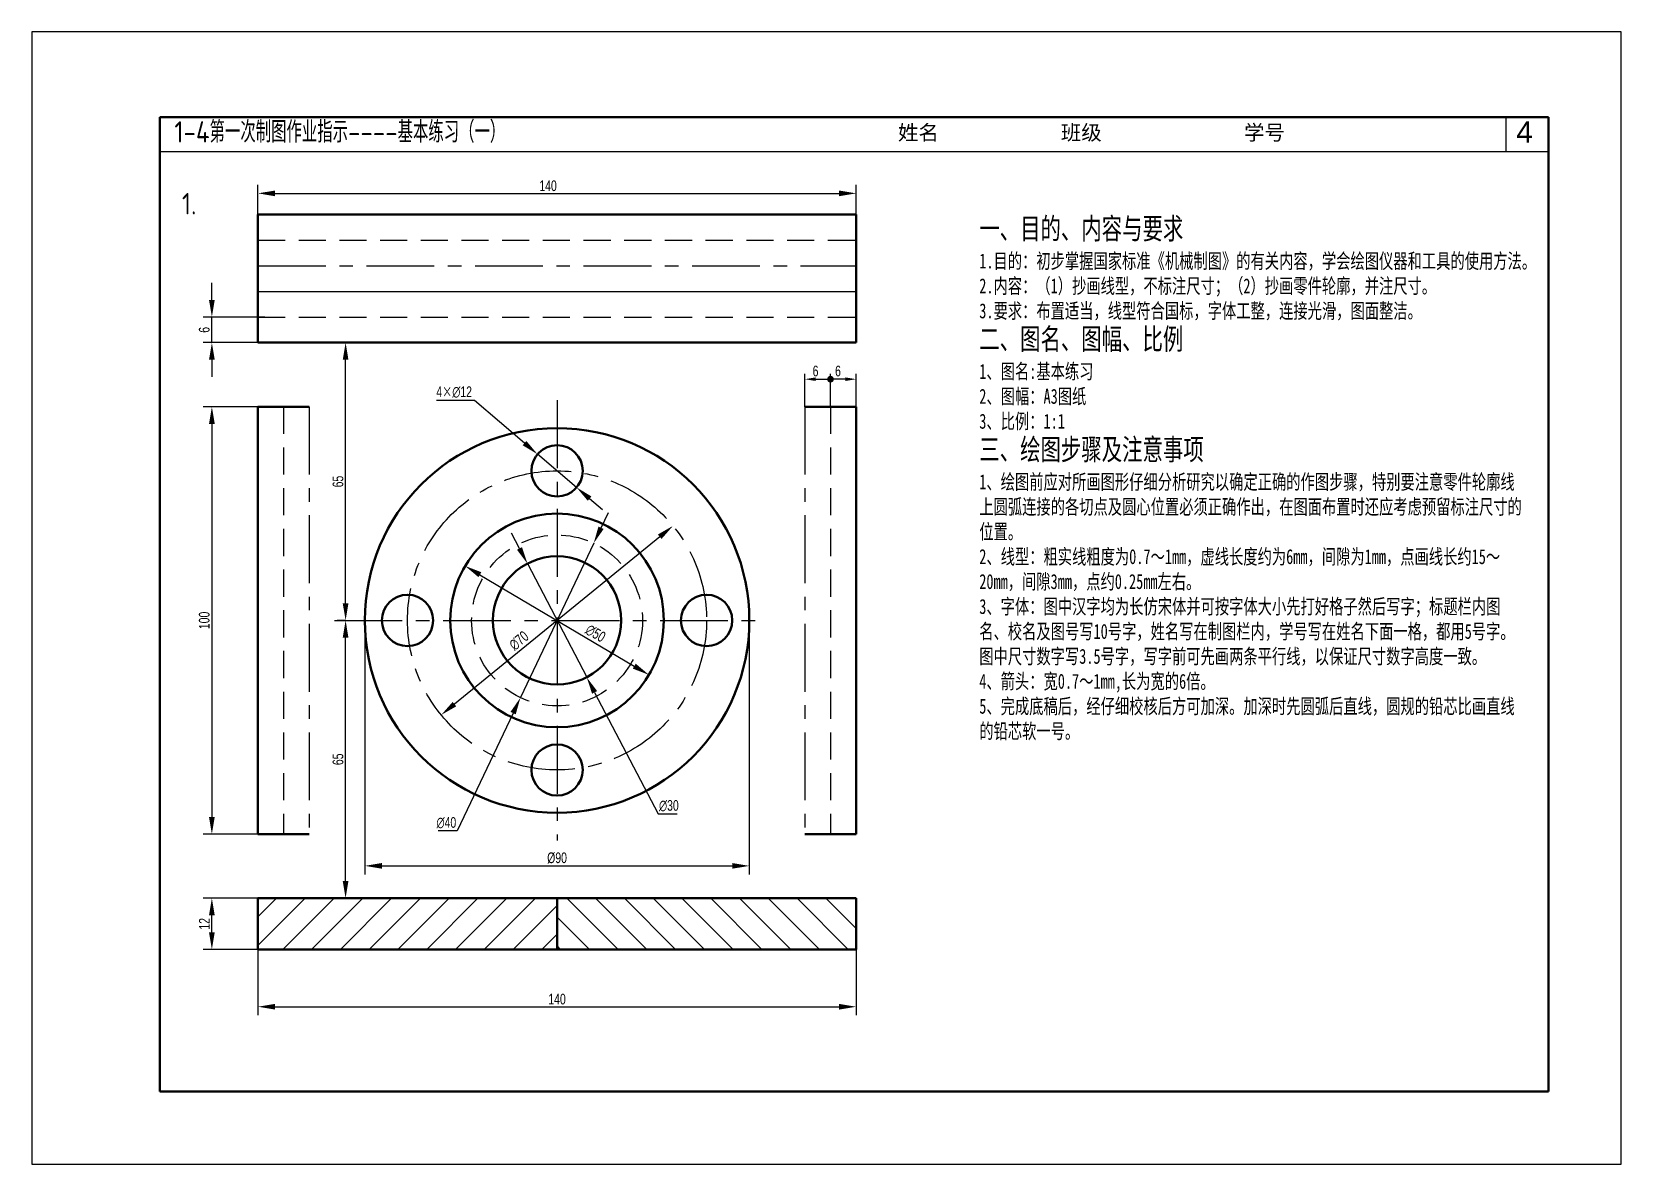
# Model space of a CAD drawing. Header units: millimetres. Extents: x 1205 to 2401, y 439 to 1028.
# Drawn here: x 1205.3 to 1577.3, y 439.2 to 704.2 of the extents above; entities that cross this region are included whole.
import ezdxf

# ---------------------------------------------------------------- set-up
doc = ezdxf.new("R2010")
doc.units = ezdxf.units.MM
doc.linetypes.add('CENTER', pattern=[50.8, 31.75, -6.35, 6.35, -6.35])
doc.linetypes.add('HIDDEN', pattern=[9.525, 6.35, -3.175])
for name, color, linetype in [('中心线', 250, 'CENTER'), ('尺寸标注', 250, 'Continuous'), ('文字', 7, 'Continuous'), ('细实线', 7, 'Continuous'), ('虚线', 250, 'HIDDEN')]:
    doc.layers.add(name, color=color, linetype=linetype)
doc.layers.add('粗实线', color=7, linetype='Continuous', lineweight=50)
doc.styles.get("Standard").update_dxf_attribs({"font": 'gbenor.shx', "bigfont": 'gbcbig.shx'})
doc.styles.add('尺寸标注', font='ARIAL.TTF', dxfattribs={"width": 0.7})
doc.styles.add('样式 1', font='ARIAL.TTF', dxfattribs={"height": 5})
doc.styles.add('样式 5', font='SIMFANG.TTF', dxfattribs={"width": 0.7, "height": 3.5})
doc.styles.add('汉字', font='gbenor.shx', dxfattribs={"height": 5, "bigfont": 'gbcbig.shx'})
doc.dimstyles.new('ISO-25$0', dxfattribs={"dimtxt": 2.5, "dimasz": 4, "dimexe": 2, "dimexo": 0, "dimgap": 0.5, "dimtad": 1, "dimdec": 1, "dimrnd": 1, "dimdsep": 46, "dimtxsty": '尺寸标注', "dimcen": 0, "dimclrd": 256, "dimclre": 256, "dimclrt": 256, "dimadec": 0, "dimazin": 0, "dimtfac": 1, "dimtdec": 1, "dimtmove": 0, "dimatfit": 3, "dimfxl": 0, "dimlwd": -1, "dimlwe": -1, "dimarcsym": 0})
doc.dimstyles.new('ISO-25$3', dxfattribs={"dimtxt": 2.5, "dimasz": 2.5, "dimexe": 1.25, "dimexo": 0, "dimtad": 1, "dimtoh": 1, "dimdec": 0, "dimdsep": 46, "dimtxsty": '尺寸标注', "dimcen": 2.5, "dimclrd": 256, "dimclre": 256, "dimclrt": 256, "dimadec": 0, "dimazin": 0, "dimtfac": 1, "dimtdec": 0, "dimtmove": 0, "dimatfit": 0, "dimfxl": 0, "dimlwd": -1, "dimlwe": -1, "dimarcsym": 0})
doc.dimstyles.new('小尺寸', dxfattribs={"dimtxt": 2.5, "dimasz": 2.5, "dimexe": 1.25, "dimexo": 0, "dimtad": 1, "dimdec": 0, "dimdsep": 46, "dimtxsty": '尺寸标注', "dimblk2": 'DOTSMALL', "dimsah": 1, "dimcen": 2.5, "dimclrd": 256, "dimclre": 256, "dimclrt": 256, "dimadec": 0, "dimazin": 0, "dimtfac": 1, "dimtdec": 0, "dimtmove": 0, "dimatfit": 3, "dimfxl": 0, "dimlwd": -1, "dimlwe": -1, "dimarcsym": 0})

# ---------------------------------------------------------------- blocks, each defined once
blk = doc.blocks.new('*D120')
at = {"layer": 'Defpoints', "color": 0, "transparency": 16777216}
for p in [(1306.7, 579.22), (1349.72, 553.74)]:
    blk.add_point(p, dxfattribs=at)
at = {"layer": '尺寸标注', "transparency": 16777216}
blk.add_line((1310.14, 577.18), (1346.28, 555.77), dxfattribs=at)
for points in [[(1310.48, 577.76), (1309.81, 576.61), (1306.7, 579.22)], [(1346.62, 556.35), (1345.94, 555.2), (1349.72, 553.74)]]:
    blk.add_solid(points, dxfattribs=at)
at = {"layer": '尺寸标注', "transparency": 16777216, "insert": (1337.2, 563.44), "char_height": 2.5, "attachment_point": 5, "rotation": 329.3552, "style": '尺寸标注'}
blk.add_mtext('∅50', dxfattribs=at)
blk = doc.blocks.new('*D121')
at = {"layer": 'Defpoints', "color": 0, "transparency": 16777216}
for p in [(1355.34, 588.6), (1301.09, 544.36)]:
    blk.add_point(p, dxfattribs=at)
at = {"layer": '尺寸标注', "transparency": 16777216}
blk.add_line((1352.24, 586.07), (1304.19, 546.89), dxfattribs=at)
for points in [[(1351.81, 586.59), (1352.66, 585.55), (1355.34, 588.6)], [(1303.77, 547.4), (1304.61, 546.37), (1301.09, 544.36)]]:
    blk.add_solid(points, dxfattribs=at)
at = {"layer": '尺寸标注', "transparency": 16777216, "insert": (1319.29, 561.74), "char_height": 2.5, "attachment_point": 5, "rotation": 39.1999, "style": '尺寸标注'}
blk.add_mtext('∅70', dxfattribs=at)
blk = doc.blocks.new('*D122')
at = {"layer": 'Defpoints', "color": 0, "transparency": 16777216}
for p in [(1283.21, 566.48), (1373.21, 566.48), (1373.21, 509.04)]:
    blk.add_point(p, dxfattribs=at)
at = {"layer": '尺寸标注', "transparency": 16777216}
for p, q in [((1283.21, 566.48), (1283.21, 507.04)), ((1373.21, 566.48), (1373.21, 507.04)), ((1287.21, 509.04), (1369.21, 509.04))]:
    blk.add_line(p, q, dxfattribs=at)
for points in [[(1287.21, 509.71), (1287.21, 508.38), (1283.21, 509.04)], [(1369.21, 509.71), (1369.21, 508.38), (1373.21, 509.04)]]:
    blk.add_solid(points, dxfattribs=at)
at = {"layer": '尺寸标注', "transparency": 16777216, "insert": (1328.21, 510.89), "char_height": 2.5, "attachment_point": 5, "style": '尺寸标注'}
blk.add_mtext('%%C90', dxfattribs=at)
blk = doc.blocks.new('*D123')
at = {"layer": 'Defpoints', "color": 0, "transparency": 16777216}
for p in [(1323.64, 605.37), (1332.78, 597.59)]:
    blk.add_point(p, dxfattribs=at)
at = {"layer": '尺寸标注', "transparency": 16777216}
for p, q in [((1308.9, 617.94), (1299.96, 617.94)), ((1320.6, 607.96), (1308.9, 617.94)), ((1332.78, 597.59), (1323.64, 605.37)), ((1335.82, 594.99), (1338.87, 592.4))]:
    blk.add_line(p, q, dxfattribs=at)
for points in [[(1321.03, 608.47), (1320.17, 607.46), (1323.64, 605.37)], [(1336.26, 595.5), (1335.39, 594.49), (1332.78, 597.59)]]:
    blk.add_solid(points, dxfattribs=at)
at = {"layer": '尺寸标注', "transparency": 16777216, "insert": (1304.12, 619.91), "char_height": 2.5, "attachment_point": 5, "style": '尺寸标注'}
blk.add_mtext('4{\\fSimSun|b0|i0|c134|p54;×}∅12', dxfattribs=at)
blk = doc.blocks.new('_DotSmall')
at = {"color": 0, "linetype": 'ByBlock', "const_width": 0.5}
blk.add_lwpolyline([(-0.0625, 0, 1), (0.0625, 0, 1)], format="xyb", close=True, dxfattribs=at)
blk = doc.blocks.new('*D124')
at = {"layer": 'Defpoints', "color": 0, "transparency": 16777216}
for p in [(1392.21, 622.93), (1386.21, 616.48), (1392.21, 616.48)]:
    blk.add_point(p, dxfattribs=at)
at = {"layer": '尺寸标注', "transparency": 16777216}
for p, q in [((1386.21, 616.48), (1386.21, 624.18)), ((1388.71, 622.93), (1392.21, 622.93)), ((1392.21, 616.48), (1392.21, 624.18))]:
    blk.add_line(p, q, dxfattribs=at)
blk.add_solid([(1388.71, 623.35), (1388.71, 622.52), (1386.21, 622.93)], dxfattribs=at)
at = {"layer": '尺寸标注', "transparency": 16777216, "xscale": 2.5, "yscale": 2.5, "zscale": 2.5}
blk.add_blockref('_DotSmall', (1392.21, 622.93), dxfattribs=at)
at = {"layer": '尺寸标注', "transparency": 16777216, "insert": (1388.71, 624.83), "char_height": 2.5, "attachment_point": 5, "style": '尺寸标注'}
blk.add_mtext('6', dxfattribs=at)
blk = doc.blocks.new('*D125')
at = {"layer": 'Defpoints', "color": 0, "transparency": 16777216}
for p in [(1398.21, 666.42), (1258.21, 661.48), (1398.21, 661.48)]:
    blk.add_point(p, dxfattribs=at)
at = {"layer": '尺寸标注', "transparency": 16777216}
for p, q in [((1258.21, 661.48), (1258.21, 668.42)), ((1262.21, 666.42), (1394.21, 666.42)), ((1398.21, 661.48), (1398.21, 668.42))]:
    blk.add_line(p, q, dxfattribs=at)
for points in [[(1262.21, 667.08), (1262.21, 665.75), (1258.21, 666.42)], [(1394.21, 667.08), (1394.21, 665.75), (1398.21, 666.42)]]:
    blk.add_solid(points, dxfattribs=at)
at = {"layer": '尺寸标注', "transparency": 16777216, "insert": (1326.11, 668.19), "char_height": 2.5, "attachment_point": 5, "style": '尺寸标注'}
blk.add_mtext('140', dxfattribs=at)
blk = doc.blocks.new('*D126')
at = {"layer": 'Defpoints', "color": 0, "transparency": 16777216}
for p in [(1278.72, 631.48), (1279.63, 631.48), (1278.72, 566.48)]:
    blk.add_point(p, dxfattribs=at)
at = {"layer": '尺寸标注', "transparency": 16777216}
for p, q in [((1279.63, 631.48), (1276.72, 631.48)), ((1278.72, 570.48), (1278.72, 627.48)), ((1278.72, 566.48), (1276.72, 566.48))]:
    blk.add_line(p, q, dxfattribs=at)
for points in [[(1278.05, 627.48), (1279.38, 627.48), (1278.72, 631.48)], [(1278.05, 570.48), (1279.38, 570.48), (1278.72, 566.48)]]:
    blk.add_solid(points, dxfattribs=at)
at = {"layer": '尺寸标注', "transparency": 16777216, "insert": (1276.94, 598.98), "char_height": 2.5, "attachment_point": 5, "rotation": 90, "style": '尺寸标注'}
blk.add_mtext('65', dxfattribs=at)
blk = doc.blocks.new('*D127')
at = {"layer": 'Defpoints', "color": 0, "transparency": 16777216}
for p in [(1278.72, 566.48), (1278.72, 566.48), (1280.15, 501.48)]:
    blk.add_point(p, dxfattribs=at)
at = {"layer": '尺寸标注', "transparency": 16777216}
for p, q in [((1278.72, 566.48), (1276.72, 566.48)), ((1278.72, 505.48), (1278.72, 562.48)), ((1280.15, 501.48), (1276.72, 501.48))]:
    blk.add_line(p, q, dxfattribs=at)
for points in [[(1278.05, 562.48), (1279.38, 562.48), (1278.72, 566.48)], [(1278.05, 505.48), (1279.38, 505.48), (1278.72, 501.48)]]:
    blk.add_solid(points, dxfattribs=at)
at = {"layer": '尺寸标注', "transparency": 16777216, "insert": (1276.94, 533.98), "char_height": 2.5, "attachment_point": 5, "rotation": 90, "style": '尺寸标注'}
blk.add_mtext('65', dxfattribs=at)
blk = doc.blocks.new('*D128')
at = {"layer": 'Defpoints', "color": 0, "transparency": 16777216}
for p in [(1258.21, 489.48), (1398.21, 489.48), (1398.21, 476.08)]:
    blk.add_point(p, dxfattribs=at)
at = {"layer": '尺寸标注', "transparency": 16777216}
for p, q in [((1258.21, 489.48), (1258.21, 474.08)), ((1398.21, 489.48), (1398.21, 474.08)), ((1262.21, 476.08), (1394.21, 476.08))]:
    blk.add_line(p, q, dxfattribs=at)
for points in [[(1262.21, 476.74), (1262.21, 475.41), (1258.21, 476.08)], [(1394.21, 476.74), (1394.21, 475.41), (1398.21, 476.08)]]:
    blk.add_solid(points, dxfattribs=at)
at = {"layer": '尺寸标注', "transparency": 16777216, "insert": (1328.21, 477.85), "char_height": 2.5, "attachment_point": 5, "style": '尺寸标注'}
blk.add_mtext('140', dxfattribs=at)
blk = doc.blocks.new('*D129')
at = {"layer": 'Defpoints', "color": 0, "transparency": 16777216}
for p in [(1247.42, 501.48), (1258.21, 501.48), (1258.21, 489.48)]:
    blk.add_point(p, dxfattribs=at)
at = {"layer": '尺寸标注', "transparency": 16777216}
for p, q in [((1258.21, 501.48), (1245.42, 501.48)), ((1247.42, 493.48), (1247.42, 497.48)), ((1258.21, 489.48), (1245.42, 489.48))]:
    blk.add_line(p, q, dxfattribs=at)
for points in [[(1246.75, 497.48), (1248.09, 497.48), (1247.42, 501.48)], [(1246.75, 493.48), (1248.09, 493.48), (1247.42, 489.48)]]:
    blk.add_solid(points, dxfattribs=at)
at = {"layer": '尺寸标注', "transparency": 16777216, "insert": (1245.66, 495.48), "char_height": 2.5, "attachment_point": 5, "rotation": 90, "style": '尺寸标注'}
blk.add_mtext('12', dxfattribs=at)
blk = doc.blocks.new('*D130')
at = {"layer": 'Defpoints', "color": 0, "transparency": 16777216}
for p in [(1247.42, 637.48), (1259.82, 637.48), (1258.21, 631.48)]:
    blk.add_point(p, dxfattribs=at)
at = {"layer": '尺寸标注', "transparency": 16777216}
for p, q in [((1247.42, 641.48), (1247.42, 645.48)), ((1259.82, 637.48), (1245.42, 637.48)), ((1247.42, 631.48), (1247.42, 637.48)), ((1258.21, 631.48), (1245.42, 631.48)), ((1247.42, 627.48), (1247.42, 623.48))]:
    blk.add_line(p, q, dxfattribs=at)
for points in [[(1246.75, 641.48), (1248.09, 641.48), (1247.42, 637.48)], [(1246.75, 627.48), (1248.09, 627.48), (1247.42, 631.48)]]:
    blk.add_solid(points, dxfattribs=at)
at = {"layer": '尺寸标注', "transparency": 16777216, "insert": (1245.64, 634.48), "char_height": 2.5, "attachment_point": 5, "rotation": 90, "style": '尺寸标注'}
blk.add_mtext('6', dxfattribs=at)
blk = doc.blocks.new('*D131')
at = {"layer": 'Defpoints', "color": 0, "transparency": 16777216}
for p in [(1258.21, 616.48), (1247.42, 516.48), (1258.21, 516.48)]:
    blk.add_point(p, dxfattribs=at)
at = {"layer": '尺寸标注', "transparency": 16777216}
for p, q in [((1258.21, 616.48), (1245.42, 616.48)), ((1247.42, 612.48), (1247.42, 520.48)), ((1258.21, 516.48), (1245.42, 516.48))]:
    blk.add_line(p, q, dxfattribs=at)
for points in [[(1246.75, 612.48), (1248.09, 612.48), (1247.42, 616.48)], [(1246.75, 520.48), (1248.09, 520.48), (1247.42, 516.48)]]:
    blk.add_solid(points, dxfattribs=at)
at = {"layer": '尺寸标注', "transparency": 16777216, "insert": (1245.64, 566.48), "char_height": 2.5, "attachment_point": 5, "rotation": 90, "style": '尺寸标注'}
blk.add_mtext('100', dxfattribs=at)
blk = doc.blocks.new('*D163')
at = {"layer": 'Defpoints', "color": 0, "transparency": 16777216}
for p in [(1392.21, 622.93), (1392.21, 622.93), (1398.21, 616.48)]:
    blk.add_point(p, dxfattribs=at)
at = {"layer": '尺寸标注', "transparency": 16777216}
for p, q in [((1392.21, 622.93), (1392.21, 624.18)), ((1395.71, 622.93), (1392.21, 622.93)), ((1398.21, 616.48), (1398.21, 624.18))]:
    blk.add_line(p, q, dxfattribs=at)
blk.add_solid([(1395.71, 623.35), (1395.71, 622.52), (1398.21, 622.93)], dxfattribs=at)
at = {"layer": '尺寸标注', "transparency": 16777216, "xscale": 2.5, "yscale": 2.5, "zscale": 2.5, "rotation": 180}
blk.add_blockref('_DotSmall', (1392.21, 622.93), dxfattribs=at)
at = {"layer": '尺寸标注', "transparency": 16777216, "insert": (1393.96, 624.83), "char_height": 2.5, "attachment_point": 5, "style": '尺寸标注'}
blk.add_mtext('6', dxfattribs=at)
blk = doc.blocks.new('*D222')
at = {"layer": 'Defpoints', "color": 0, "transparency": 16777216}
for p in [(1321.27, 579.78), (1335.15, 553.18)]:
    blk.add_point(p, dxfattribs=at)
at = {"layer": '尺寸标注', "transparency": 16777216}
for p, q in [((1319.42, 583.32), (1317.57, 586.87)), ((1321.27, 579.78), (1335.15, 553.18)), ((1337, 549.63), (1351.84, 521.21)), ((1351.84, 521.21), (1356.29, 521.21))]:
    blk.add_line(p, q, dxfattribs=at)
for points in [[(1320.01, 583.63), (1318.83, 583.01), (1321.27, 579.78)], [(1337.59, 549.94), (1336.41, 549.33), (1335.15, 553.18)]]:
    blk.add_solid(points, dxfattribs=at)
at = {"layer": '尺寸标注', "transparency": 16777216, "insert": (1354.38, 523.11), "char_height": 2.5, "attachment_point": 5, "style": '尺寸标注'}
blk.add_mtext('∅30', dxfattribs=at)
blk = doc.blocks.new('*D223')
at = {"layer": 'Defpoints', "color": 0, "transparency": 16777216}
for p in [(1336.79, 584.55), (1319.64, 548.41)]:
    blk.add_point(p, dxfattribs=at)
at = {"layer": '尺寸标注', "transparency": 16777216}
for p, q in [((1338.5, 588.16), (1340.22, 591.77)), ((1336.79, 584.55), (1319.64, 548.41)), ((1317.92, 544.8), (1304.83, 517.21)), ((1304.83, 517.21), (1300.38, 517.21))]:
    blk.add_line(p, q, dxfattribs=at)
for points in [[(1337.9, 588.45), (1339.1, 587.87), (1336.79, 584.55)], [(1317.32, 545.08), (1318.53, 544.51), (1319.64, 548.41)]]:
    blk.add_solid(points, dxfattribs=at)
at = {"layer": '尺寸标注', "transparency": 16777216, "insert": (1302.3, 519.12), "char_height": 2.5, "attachment_point": 5, "style": '尺寸标注'}
blk.add_mtext('∅40', dxfattribs=at)

msp = doc.modelspace()

# ---------------------------------------------------------------- hatches: boundary and pattern name
at = {"layer": '尺寸标注'}
h = msp.add_hatch(color=256, dxfattribs=at)
h.dxf.hatch_style = 1
h.paths.add_polyline_path([(1391.77, 622.93, 1), (1392.65, 622.93, 1)])
h.paths.add_polyline_path([(1392.37, 622.93, -1), (1392.06, 622.93, -1)], flags=16)
at = {"layer": '细实线'}
h = msp.add_hatch(dxfattribs=at)
h.set_pattern_fill('ANSI31', scale=1.5, style=0)
h.paths.add_polyline_path([(1328.21, 489.48), (1328.21, 501.48), (1258.21, 501.48), (1258.21, 489.48)])
h = msp.add_hatch(dxfattribs=at)
h.set_pattern_fill('ANSI31', scale=1.5, angle=90, style=0)
h.paths.add_polyline_path([(1328.21, 501.48), (1328.21, 489.48), (1398.21, 489.48), (1398.21, 501.48)])

# ---------------------------------------------------------------- linework, layer by layer
at = {"layer": '中心线', "color": 7, "ltscale": 0.5}
for p, q in [((1258.21, 649.48), (1398.21, 649.48)), ((1328.21, 617.99), (1328.21, 514.97)), ((1270.21, 616.48), (1270.21, 516.48)), ((1386.21, 616.48), (1386.21, 516.48)), ((1276.12, 566.48), (1374.85, 566.48))]:
    msp.add_line(p, q, dxfattribs=at)
msp.add_circle((1328.21, 566.48), 35, dxfattribs=at)
at = {"layer": '尺寸标注'}
for radius in [0.442, 0.156]:
    msp.add_circle((1392.21, 622.93), radius, dxfattribs=at)
at = {"layer": '粗实线', "color": 7}
for p, q in [((1560.27, 684.23), (1235.27, 684.23)), ((1235.27, 684.23), (1235.27, 456.23)), ((1560.27, 456.23), (1560.27, 684.23)), ((1258.21, 661.48), (1258.21, 631.48)), ((1258.21, 661.48), (1398.21, 661.48)), ((1398.21, 661.48), (1398.21, 631.48)), ((1258.21, 631.48), (1398.21, 631.48)), ((1258.21, 616.48), (1270.21, 616.48)), ((1258.21, 616.48), (1258.21, 516.48)), ((1398.21, 616.48), (1386.21, 616.48)), ((1398.21, 616.48), (1398.21, 516.48)), ((1258.21, 516.48), (1270.21, 516.48)), ((1398.21, 516.48), (1386.21, 516.48)), ((1258.21, 501.48), (1258.21, 489.48)), ((1258.21, 501.48), (1398.21, 501.48)), ((1328.21, 501.48), (1328.21, 489.48)), ((1398.21, 489.48), (1398.21, 501.48)), ((1258.21, 489.48), (1398.21, 489.48)), ((1235.27, 456.23), (1560.27, 456.23))]:
    msp.add_line(p, q, dxfattribs=at)
for centre, radius in [((1328.21, 566.48), 45), ((1328.21, 601.48), 6), ((1328.21, 566.48), 25), ((1328.21, 566.48), 15), ((1293.21, 566.48), 6), ((1363.21, 566.48), 6), ((1328.21, 531.48), 6)]:
    msp.add_circle(centre, radius, dxfattribs=at)
at = {"layer": '细实线', "color": 7}
for p, q in [((1577.27, 704.23), (1205.27, 704.23)), ((1205.27, 704.23), (1205.27, 439.23)), ((1577.27, 439.23), (1577.27, 704.23)), ((1550.27, 684.23), (1550.27, 676.23)), ((1235.27, 676.23), (1560.27, 676.23)), ((1258.21, 643.48), (1398.21, 643.48)), ((1205.27, 439.23), (1577.27, 439.23))]:
    msp.add_line(p, q, dxfattribs=at)
at = {"layer": '虚线', "color": 7}
for p, q in [((1258.21, 655.48), (1398.21, 655.48)), ((1258.21, 637.48), (1398.21, 637.48)), ((1264.21, 616.48), (1264.21, 516.48)), ((1392.21, 616.48), (1392.21, 516.48))]:
    msp.add_line(p, q, dxfattribs=at)
msp.add_circle((1328.21, 566.48), 20, dxfattribs=at)

# ---------------------------------------------------------------- texts
at = {"layer": '尺寸标注', "color": 7, "insert": (1554.64, 680.76), "char_height": 5, "width": 10, "attachment_point": 5, "style": '样式 1'}
msp.add_mtext('4', dxfattribs=at)
at = {"layer": '文字', "color": 7, "insert": (1403.25, 680.45), "char_height": 3.5, "width": 313.5, "attachment_point": 4}
msp.add_mtext('{\\fSimSun|b0|i0|c134|p2;  姓名            班级              学号}', dxfattribs=at)
at = {"layer": '细实线', "color": 7}
for s, insert, char_height, width, attachment_point, style in [('{\\fSimSun|b0|i0|c134|p2;  }1-4第一次制图作业指示----基本练习（一）', (1231.85, 680.76), 5, 313.5, 4, '汉字'), ('{\\H1.429x;一、目的、内容与要求}\\P1.目的：初步掌握国家标准《机械制图》的有关内容，学会绘图仪器和工具的使用方法。\\P2.内容：（1）抄画线型，不标注尺寸；（2）抄画零件轮廓，并注尺寸。\\P3.要求：布置适当，线型符合国标，字体工整，连接光滑，图面整洁。\\P{\\H1.429x;二、图名、图幅、比例}\\P1、图名:基本练习\\P2、图幅：A3图纸\\P3、比例：1:1\\P{\\H1.429x;三、绘图步骤及注意事项}\\P1、绘图前应对所画图形仔细分析研究以确定正确的作图步骤，特别要注意零件轮廓线上圆弧连接的各切点及圆心位置必须正确作出，在图面布置时还应考虑预留标注尺寸的位置。\\P2、线型：粗实线粗度为0.7～1mm，虚线长度约为6mm，间隙为1mm，点画线长约15～20mm，间隙3mm，点约0.25mm左右。\\P3、字体：图中汉字均为长仿宋体并可按字体大小先打好格子然后写字；标题栏内图名、校名及图号写10号字，姓名写在制图栏内，学号写在姓名下面一格，都用5号字。图中尺寸数字写3.5号字，写字前可先画两条平行线，以保证尺寸数字高度一致。\\P4、箭头：宽0.7～1mm,长为宽的6倍。\\P5、完成底稿后，经仔细校核后方可加深。加深时先圆弧后直线，圆规的铅芯比画直线的铅芯软一号。', (1427.03, 660.69), 3.5, 128.054, 1, '样式 5')]:
    msp.add_mtext(s, dxfattribs=dict(at, insert=insert, char_height=char_height, width=width, attachment_point=attachment_point, style=style))
at = {"layer": '细实线', "color": 7, "ltscale": 0.3, "insert": (1242.11, 664), "char_height": 5, "width": 10, "attachment_point": 5}
msp.add_mtext('1.', dxfattribs=at)

# ---------------------------------------------------------------- dimensions: what is measured, and where the dimension line sits
at = {"layer": '尺寸标注', "color": 7}
for base, p1, p2, dimstyle, picture, middle in [((1398.21, 666.42), (1258.21, 661.48), (1398.21, 661.48), 'ISO-25$0', '*D125', (1326.11, 666.42)), ((1392.21, 622.93), (1386.21, 616.48), (1392.21, 616.48), '小尺寸', '*D124', (1388.71, 622.93))]:
    dim = msp.add_linear_dim(base=base, p1=p1, p2=p2, dimstyle=dimstyle, dxfattribs=at)
    dim.commit()
    dim.dimension.update_dxf_attribs({"geometry": picture, "text_midpoint": middle, "dimtype": 160})
for base, p1, p2, picture, middle in [((1247.42, 637.48), (1258.21, 631.48), (1259.82, 637.48), '*D130', (1245.64, 634.48)), ((1247.42, 516.48), (1258.21, 616.48), (1258.21, 516.48), '*D131', (1245.64, 566.48)), ((1278.72, 566.48), (1280.15, 501.48), (1278.72, 566.48), '*D127', (1276.94, 533.98)), ((1247.42, 501.48), (1258.21, 489.48), (1258.21, 501.48), '*D129', (1245.66, 495.48))]:
    dim = msp.add_linear_dim(base=base, p1=p1, p2=p2, angle=90, dimstyle='ISO-25$0', dxfattribs=at)
    dim.commit()
    dim.dimension.update_dxf_attribs({"geometry": picture, "text_midpoint": middle})
dim = msp.add_linear_dim(base=(1278.72, 631.48), p1=(1278.72, 566.48), p2=(1279.63, 631.48), angle=90, dimstyle='ISO-25$0', override={"dimtmove": 1}, dxfattribs=at)
dim.commit()
dim.dimension.update_dxf_attribs({"geometry": '*D126', "text_midpoint": (1276.94, 598.98)})
for base, p1, p2, dimstyle, picture, middle in [((1392.21, 622.93), (1398.21, 616.48), (1392.21, 622.93), '小尺寸', '*D163', (1393.96, 624.83)), ((1398.21, 476.08), (1258.21, 489.48), (1398.21, 489.48), 'ISO-25$0', '*D128', (1328.21, 477.85))]:
    dim = msp.add_linear_dim(base=base, p1=p1, p2=p2, dimstyle=dimstyle, dxfattribs=at)
    dim.commit()
    dim.dimension.update_dxf_attribs({"geometry": picture, "text_midpoint": middle})
dim = msp.add_diameter_dim_2p(p1=(1332.78, 597.59), p2=(1323.64, 605.37), text='4{\\fSimSun|b0|i0|c134|p54;×}<>', dimstyle='ISO-25$3', override={"dimasz": 4}, dxfattribs=at)
dim.commit()
dim.dimension.update_dxf_attribs({"geometry": '*D123', "text_midpoint": (1304.12, 617.94), "dimtype": 163})
for p1, p2, picture, middle in [((1336.79, 584.55), (1319.64, 548.41), '*D223', (1302.3, 517.21)), ((1355.34, 588.6), (1301.09, 544.36), '*D121', (1320.53, 560.21)), ((1321.27, 579.78), (1335.15, 553.18), '*D222', (1354.38, 521.21)), ((1306.7, 579.22), (1349.72, 553.74), '*D120', (1336.2, 561.75))]:
    dim = msp.add_diameter_dim_2p(p1=p1, p2=p2, dimstyle='ISO-25$3', override={"dimasz": 4}, dxfattribs=at)
    dim.commit()
    dim.dimension.update_dxf_attribs({"geometry": picture, "text_midpoint": middle, "dimtype": 163})
dim = msp.add_linear_dim(base=(1373.21, 509.04), p1=(1283.21, 566.48), p2=(1373.21, 566.48), text='%%C<>', dimstyle='ISO-25$0', dxfattribs=at)
dim.commit()
dim.dimension.update_dxf_attribs({"geometry": '*D122', "text_midpoint": (1328.21, 510.89)})

doc.saveas('drawing.dxf')
